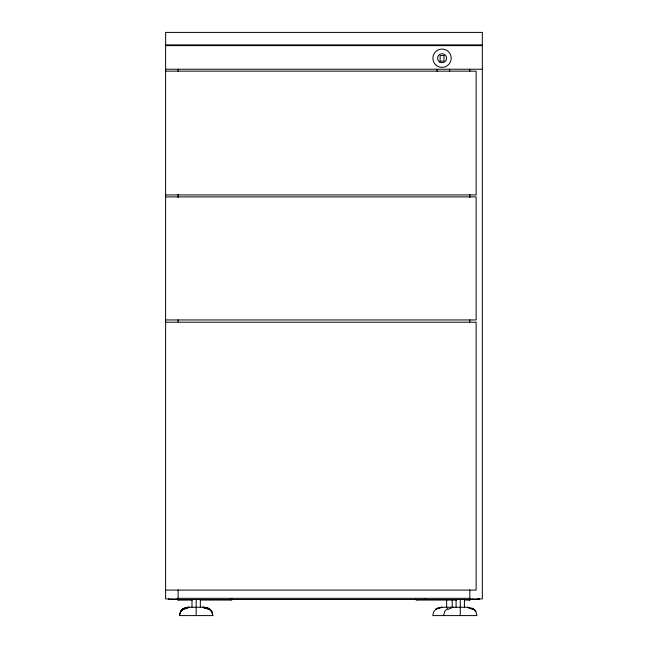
<?xml version="1.0" encoding="UTF-8"?>
<svg xmlns="http://www.w3.org/2000/svg" width="648" height="648" viewBox="0 0 648 648"><rect width="100%" height="100%" fill="white"/><g stroke="black" fill="none" stroke-linecap="round" stroke-linejoin="round"><path stroke-width="0.97" d="M179.528 615.6C179.601 610.708 183.846 607.241 188.592 607.265L182.606 609.112L188.017 607.265L204.331 607.265L209.733 609.112L212.058 612.093L212.819 615.6L179.504 615.6L180.614 611.445L183.651 608.399L188.957 607.265L183.773 609.501M443.588 615.6L444.698 611.445L447.728 608.399M415.603 599.084L415.344 599.457L416.235 599.927L417.223 599.7M469.776 599.084L469.832 600.097L469.832 589.834M232.178 599.141L230.729 599.513L230.729 598.72M447.857 609.501L453.041 607.265M178.119 589.834L178.119 600.097L178.176 599.084M185.919 608.253L189.532 607.265M230.729 599.7L231.709 599.927L232.608 599.457L232.349 599.084M165.613 44.898L482.331 44.898M165.613 45.627L482.387 45.627M165.613 69.231L482.387 69.231M165.613 71.142L476.134 71.142L476.134 194.927L165.613 194.927M165.613 196.895L476.134 196.895L476.134 319.95L165.613 319.95M165.613 322.21L476.134 322.21L476.134 590.085L165.613 590.085M177.69 598.315L470.035 598.315M178.119 598.93L165.613 598.93L165.613 32.4L482.331 32.4L482.331 598.93L469.832 598.93M178.119 600.097L192.278 600.097M200.224 600.056L231.223 600.056M416.721 600.056L456.727 600.056M464.721 600.056L469.832 600.097M206.42 608.253L202.816 607.265L205.578 608.31M472.675 609.468L467.475 607.265L441.28 607.265L435.877 609.112L433.553 612.093L432.791 615.6L476.928 615.6L475.818 611.445L474.215 609.703L472.781 608.399L467.475 607.265L469.201 608.01M208.591 609.468L203.391 607.265L208.696 608.399L211.734 611.445L212.844 615.6M202.937 607.265L205.327 608.31M424.108 599.141L425.558 599.116M477.892 599.141L478.167 599.513L478.167 598.72M449.534 69.336L449.704 71.337M436.995 69.417L437.165 71.41M479.139 598.315L479.139 599.513L168.585 599.513L168.585 598.315M477.957 599.076L477.957 599.513M472.659 599.076L472.659 599.513M469.832 69.166L469.832 71.191M469.832 194.53L469.832 197.567M469.832 319.893L469.832 321.918M464.422 599.327L464.422 607.265M460.258 599.449L460.258 615.6M456.087 599.327L456.087 607.265M452.223 599.449L452.223 607.265M446.65 599.449L446.65 607.265M200.337 599.327L200.337 607.265M196.174 599.449L196.174 615.6M192.002 599.327L192.002 607.265M178.119 69.166L178.119 71.191M178.119 194.53L178.119 197.567M178.119 319.893L178.119 321.918M176.232 599.076L176.232 599.513M170.942 599.076L170.942 599.513M182.266 609.703L180.614 611.445L183.651 608.399L182.218 609.703M437.505 608.245L435.877 609.112L441.855 607.265L437.505 608.245M443.993 55.558L440.13 55.558L440.13 61.147L443.993 61.147L443.993 55.558M208.105 608.245L203.756 607.265L209.733 609.112L208.105 608.245M474.166 609.703L472.781 608.399L475.818 611.445L474.166 609.703M210.082 609.703L208.696 608.399L211.734 611.445L210.13 609.703M439.806 62.103A4.504 4.504 0 0 0 446.561 58.207A4.504 4.504 0 0 0 439.806 54.311A4.504 4.504 0 0 0 439.806 62.103M436.153 65.237A9.169 9.169 0 0 0 451.081 59.827A9.169 9.169 0 0 0 438.931 49.604A9.169 9.169 0 0 0 436.153 65.237"/></g></svg>
